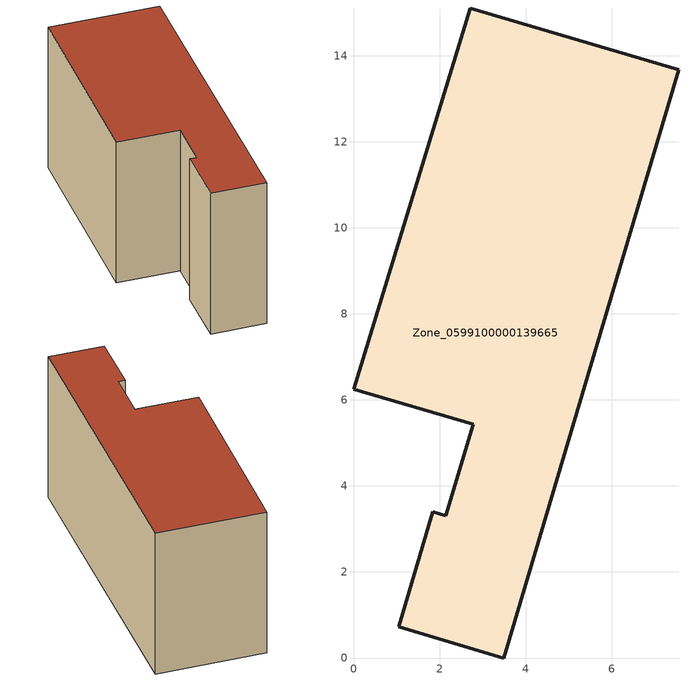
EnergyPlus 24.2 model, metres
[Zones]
Zone_0599100000139665
 floor ground (C_G): 7.55,13.67 3.48,0 1.04,0.73 1.83,3.4 2.14,3.31 2.77,5.43 0,6.25 2.71,15.11 z0
 wall outside (C_F): 3.48,0 7.55,13.67 2.71,15.11 0,6.25 2.77,5.43 2.14,3.31 1.83,3.4 1.04,0.73 3.48,0 z0:7.27
 roof outside (C_R): 1.04,0.73 3.48,0 7.55,13.67 2.71,15.11 0,6.25 2.77,5.43 2.14,3.31 1.83,3.4 z7.27
[BUILDING]
Pand.0599100000139665: North Axis=0; Terrain=City; Loads Convergence Tolerance Value=0.04; Temperature Convergence Tolerance Value=0.4; Solar Distribution=FullExterior; Maximum Number of Warmup Days=25; Minimum Number of Warmup Days=1
[Site:Location]
Rotterdam.The.Hague.AP_ZH_NLD Design_Conditions: Latitude=51.96; Longitude=4.45; Time Zone=1; Elevation=-4.5
[SITE:GROUNDTEMPERATURE:BUILDINGSURFACE]
18, 18, 18, 18, 18, 18, 18, 18, 18, 18, 18, 18
[MATERIAL] Thermal Absorptance=0.9; Solar Absorptance=0.7; Visible Absorptance=0.7
Name | Roughness | Thickness | Conductivity | Density | Specific Heat
G.TI.1975-1991 | MediumSmooth | 0.15 | 0.288461 | 540 | 1210
F.TI.1975-1991 | Rough | 0.3 | 0.230769 | 1920 | 840
R.TI.1975-1991 | MediumRough | 0.2 | 0.153846 | 1500 | 1000
[CONSTRUCTION]
C_G: G.TI.1975-1991
C_F: F.TI.1975-1991
C_R: R.TI.1975-1991
[ZONE]
Zone_0599100000139665: Type=1; Multiplier=1; Ceiling Height=Autocalculate; Volume=Autocalculate; Floor Area=autocalculate; Part of Total Floor Area=Yes
[ZONEINFILTRATION:DESIGNFLOWRATE]
Infil_Zone_0599100000139665: Zone or ZoneList or Space or SpaceList=Zone_0599100000139665; Schedule=AlwaysOn; Design Flow Rate Calculation Method=Flow/Area; Flow Rate per Floor Area=0.003; Constant Term Coefficient=1; Temperature Term Coefficient=0; Velocity Term Coefficient=0; Velocity Squared Term Coefficient=0
[HVACTEMPLATE:ZONE:IDEALLOADSAIRSYSTEM]
Zone_0599100000139665: Maximum Heating Supply Air Temperature=50; Minimum Cooling Supply Air Temperature=13; Maximum Heating Supply Air Humidity Ratio=0.0156; Minimum Cooling Supply Air Humidity Ratio=0.0077; Heating Limit=NoLimit; Cooling Limit=NoLimit; Dehumidification Control Type=ConstantSensibleHeatRatio; Cooling Sensible Heat Ratio=0.7; Dehumidification Setpoint=60; Humidification Control Type=None; Humidification Setpoint=30; Outdoor Air Method=None; Outdoor Air Flow Rate per Person=0.00944; Outdoor Air Flow Rate per Zone Floor Area=0; Outdoor Air Flow Rate per Zone=0; Demand Controlled Ventilation Type=None; Outdoor Air Economizer Type=NoEconomizer; Heat Recovery Type=None; Sensible Heat Recovery Effectiveness=0.7; Latent Heat Recovery Effectiveness=0.65
[ZONECONTROL:THERMOSTAT]
ThermostatControl_Zone_0599100000139665: Zone or ZoneList=Zone_0599100000139665; Control Type Schedule=DualSetpointControlType; Control 1=Thermostat_Zone_0599100000139665; Temperature Difference Between Cutout And Setpoint=0
[THERMOSTATSETPOINT:DUALSETPOINT]
Thermostat_Zone_0599100000139665: Heating Setpoint Temperature Schedule=HeatingSetpoint_Zone_0599100000139665; Cooling Setpoint Temperature Schedule=CoolingSetpoint_Zone_0599100000139665
[SCHEDULE:COMPACT]
HeatingSetpoint_Zone_0599100000139665: Through: 12/31, For: AllDays, Until: 24:00, 21
CoolingSetpoint_Zone_0599100000139665: Through: 12/31, For: AllDays, Until: 24:00, 24
DualSetpointControlType: Through: 12/31, For: AllDays, Until: 24:00, 4
AlwaysOn: Through: 12/31, For: AllDays, Until: 24:00, 1
